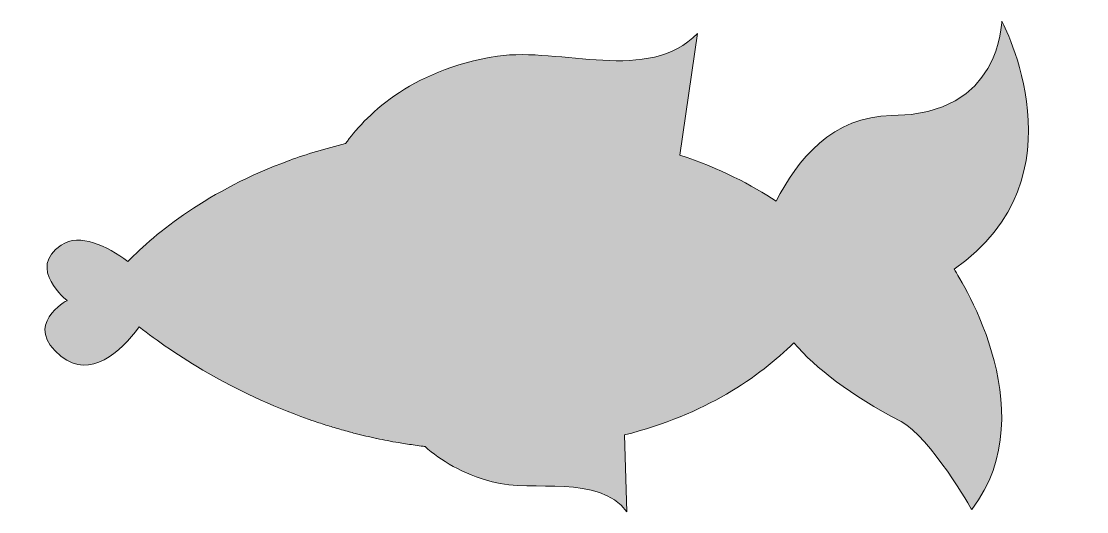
# Model space of a CAD drawing. Header units: inches. Extents: x 5.2 to 97.8, y 53.6 to 96.4.
import ezdxf

# ---------------------------------------------------------------- set-up
doc = ezdxf.new("R2010")
doc.units = ezdxf.units.IN
doc.header["$MEASUREMENT"] = 0
doc.layers.add('Layer 1', color=7, linetype='Continuous')

# ---------------------------------------------------------------- blocks, each defined once
blk = doc.blocks.new('block 2')
at = {"layer": 'Layer 1', "true_color": 0xffffff}
h = blk.add_hatch(color=7, dxfattribs=at)
h.dxf.hatch_style = 2
edge = h.paths.add_edge_path()
edge.add_spline(control_points=[(90.458, 96.358), (90.458, 96.358), (90.411, 88.156), (80.888, 88.138), (75.76, 88.128), (72.631, 84.254), (70.832, 80.677), (68.707, 82.104), (65.955, 83.547), (62.442, 84.707), (62.442, 84.707), (63.979, 95.293), (63.979, 95.293), (59.778, 90.888), (52.026, 94.135), (46.581, 93.312), (38.834, 92.141), (34.908, 87.873), (33.375, 85.708), (31.622, 85.286), (29.99, 84.788), (28.475, 84.235), (28.472, 84.233), (28.468, 84.232), (28.465, 84.231), (28.465, 84.231), (28.465, 84.231), (28.465, 84.231), (21.389, 81.649), (16.852, 77.915), (14.427, 75.444), (12.583, 76.784), (10.257, 77.947), (8.636, 76.87), (5.56, 74.824), (9.148, 72.039), (9.148, 72.039), (9.148, 72.039), (5.155, 69.879), (8.636, 67.171), (11.19, 65.183), (13.742, 67.489), (15.419, 69.739), (18.428, 67.39), (23.463, 64.044), (30.107, 61.707), (30.256, 61.654), (30.408, 61.604), (30.558, 61.554), (30.974, 61.411), (31.395, 61.274), (31.823, 61.141), (32.01, 61.082), (32.197, 61.026), (32.385, 60.969), (32.808, 60.843), (33.239, 60.723), (33.673, 60.606), (33.85, 60.558), (34.024, 60.509), (34.203, 60.463), (34.812, 60.307), (35.43, 60.157), (36.061, 60.023), (36.068, 60.021), (36.075, 60.02), (36.082, 60.019), (36.699, 59.887), (37.328, 59.769), (37.964, 59.659), (38.167, 59.625), (38.374, 59.595), (38.578, 59.562), (39.032, 59.49), (39.49, 59.423), (39.953, 59.364), (40.062, 59.35), (40.168, 59.331), (40.278, 59.317), (41.626, 58.117), (43.511, 56.945), (46.114, 56.251), (49.768, 55.277), (55.314, 56.967), (57.846, 53.642), (57.846, 53.642), (57.631, 60.325), (57.631, 60.325), (64.678, 62.109), (69.364, 65.376), (72.357, 68.355), (74.325, 66.097), (77.204, 63.863), (81.697, 61.494), (84.246, 60.15), (87.849, 53.834), (87.849, 53.834), (94.513, 62.577), (86.31, 74.763), (86.31, 74.763), (97.847, 82.775), (90.458, 96.358), (90.458, 96.358)], knot_values=[0, 0, 0, 0, 1, 1, 1, 2, 2, 2, 3, 3, 3, 4, 4, 4, 5, 5, 5, 6, 6, 6, 7, 7, 7, 8, 8, 8, 9, 9, 9, 10, 10, 10, 11, 11, 11, 12, 12, 12, 13, 13, 13, 14, 14, 14, 15, 15, 15, 16, 16, 16, 17, 17, 17, 18, 18, 18, 19, 19, 19, 20, 20, 20, 21, 21, 21, 22, 22, 22, 23, 23, 23, 24, 24, 24, 25, 25, 25, 26, 26, 26, 27, 27, 27, 28, 28, 28, 29, 29, 29, 30, 30, 30, 31, 31, 31, 32, 32, 32, 33, 33, 33, 34, 34, 34, 34], degree=3, periodic=1)
at = {"layer": 'Layer 1', "lineweight": 0}
blk.add_open_spline([(90.458, 96.358), (90.458, 96.358), (90.411, 88.156), (80.888, 88.138), (75.76, 88.128), (72.631, 84.254), (70.832, 80.677), (68.707, 82.104), (65.955, 83.547), (62.442, 84.707), (62.442, 84.707), (63.979, 95.293), (63.979, 95.293), (59.778, 90.888), (52.026, 94.135), (46.581, 93.312), (38.834, 92.141), (34.908, 87.873), (33.375, 85.708), (31.622, 85.286), (29.99, 84.788), (28.475, 84.235), (28.472, 84.233), (28.468, 84.232), (28.465, 84.231), (28.465, 84.231), (28.465, 84.231), (28.465, 84.231), (21.389, 81.649), (16.852, 77.915), (14.427, 75.444), (12.583, 76.784), (10.257, 77.947), (8.636, 76.87), (5.56, 74.824), (9.148, 72.039), (9.148, 72.039), (9.148, 72.039), (5.155, 69.879), (8.636, 67.171), (11.19, 65.183), (13.742, 67.489), (15.419, 69.739), (18.428, 67.39), (23.463, 64.044), (30.107, 61.707), (30.256, 61.654), (30.408, 61.604), (30.558, 61.554), (30.974, 61.411), (31.395, 61.274), (31.823, 61.141), (32.01, 61.082), (32.197, 61.026), (32.385, 60.969), (32.808, 60.843), (33.239, 60.723), (33.673, 60.606), (33.85, 60.558), (34.024, 60.509), (34.203, 60.463), (34.812, 60.307), (35.43, 60.157), (36.061, 60.023), (36.068, 60.021), (36.075, 60.02), (36.082, 60.019), (36.699, 59.887), (37.328, 59.769), (37.964, 59.659), (38.167, 59.625), (38.374, 59.595), (38.578, 59.562), (39.032, 59.49), (39.49, 59.423), (39.953, 59.364), (40.062, 59.35), (40.168, 59.331), (40.278, 59.317), (41.626, 58.117), (43.511, 56.945), (46.114, 56.251), (49.768, 55.277), (55.314, 56.967), (57.846, 53.642), (57.846, 53.642), (57.631, 60.325), (57.631, 60.325), (64.678, 62.109), (69.364, 65.376), (72.357, 68.355), (74.325, 66.097), (77.204, 63.863), (81.697, 61.494), (84.246, 60.15), (87.849, 53.834), (87.849, 53.834), (94.513, 62.577), (86.31, 74.763), (86.31, 74.763), (97.847, 82.775), (90.458, 96.358), (90.458, 96.358)], degree=3, knots=[0, 0, 0, 0, 1, 1, 1, 2, 2, 2, 3, 3, 3, 4, 4, 4, 5, 5, 5, 6, 6, 6, 7, 7, 7, 8, 8, 8, 9, 9, 9, 10, 10, 10, 11, 11, 11, 12, 12, 12, 13, 13, 13, 14, 14, 14, 15, 15, 15, 16, 16, 16, 17, 17, 17, 18, 18, 18, 19, 19, 19, 20, 20, 20, 21, 21, 21, 22, 22, 22, 23, 23, 23, 24, 24, 24, 25, 25, 25, 26, 26, 26, 27, 27, 27, 28, 28, 28, 29, 29, 29, 30, 30, 30, 31, 31, 31, 32, 32, 32, 33, 33, 33, 34, 34, 34, 34], dxfattribs=at)

msp = doc.modelspace()

# ---------------------------------------------------------------- block references
at = {"layer": 'Layer 1'}
msp.add_blockref('block 2', (0, 0), dxfattribs=at)

doc.saveas('drawing.dxf')
